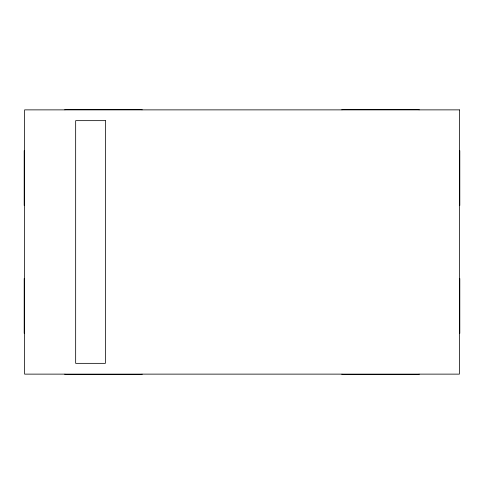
<?xml version="1.0" encoding="UTF-8"?>
<svg xmlns="http://www.w3.org/2000/svg" width="484" height="484" viewBox="0 0 484 484"><rect width="100%" height="100%" fill="white"/><g stroke="black" fill="none" stroke-linecap="round" stroke-linejoin="round"><path stroke-width="0.73" d="M24.623 150.706L24.2 150.706L24.2 205.428L24.623 205.428M459.376 150.706L459.8 150.706L459.8 205.428L459.376 205.428M24.623 278.572L24.2 278.572L24.2 333.294L24.623 333.294M459.376 278.572L459.8 278.572L459.8 333.294L459.376 333.294M419.071 109.868L419.071 109.445L341.976 109.445L341.976 109.868M419.065 374.132L419.065 374.555L341.982 374.555L341.982 374.132M142.018 109.868L142.018 109.445L64.935 109.445L64.935 109.868M142.018 374.132L142.018 374.555L64.935 374.555L64.935 374.132M459.376 109.868L24.623 109.868L24.623 374.132L459.376 374.132L459.376 109.868M105.379 120.649L75.661 120.649L75.661 363.351L105.379 363.351L105.379 120.649"/></g></svg>
